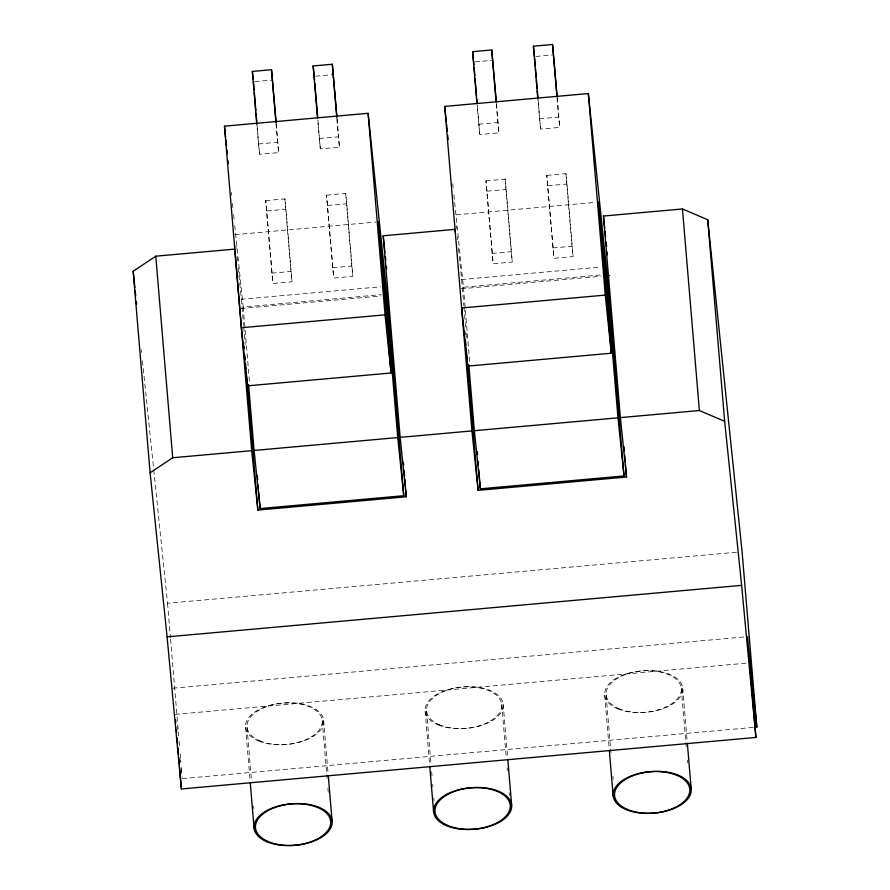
<?xml version="1.0" encoding="UTF-8"?>
<svg xmlns="http://www.w3.org/2000/svg" width="890" height="890" viewBox="0 0 890 890"><rect width="100%" height="100%" fill="white"/><g stroke="black" fill="none" stroke-linecap="round" stroke-linejoin="round"><path stroke-width="0.67" stroke-dasharray="4.45 3.34" d="M254.796 81.635L272.574 80.033M315.594 76.184L332.014 74.704M475.038 61.877L492.826 60.286M535.847 56.426L552.256 54.958M258.445 143.98L277.602 142.267L278.67 152.602L259.513 154.315L256.954 126.18M319.254 138.529L338.411 136.815L339.479 147.15L320.322 148.864L317.763 120.728M478.698 124.233L497.844 122.52L498.912 132.855L479.766 134.568L477.084 105.064M539.496 118.782L558.653 117.057L559.721 127.392L540.575 129.117L537.894 99.613M265.732 200.606L284.878 198.882L285.946 209.217L292.042 281.785L272.896 283.498L265.732 200.606L272.896 283.498M326.53 195.155L345.687 193.43L346.755 203.766L352.852 276.334L333.694 278.047L326.53 195.155L333.694 278.047M485.973 180.848L505.12 179.135L506.199 189.47L512.284 262.027L493.138 263.752L485.973 180.848L493.138 263.752M546.783 175.397L565.929 173.684L566.997 184.019L573.093 256.576L553.947 258.3L546.783 175.397L553.947 258.3M266.8 210.941L285.946 209.217M327.609 205.479L346.755 203.766M487.041 191.183L506.199 189.47M547.851 185.732L566.997 184.019M234.715 234.693L375.591 222.055M456.348 214.813L595.844 202.308M271.817 273.163L290.974 271.45L292.042 281.785M332.626 267.712L351.784 265.999L352.852 276.334M492.07 253.416L511.216 251.692L512.284 262.027M552.868 247.965L572.025 246.241L573.093 256.576M238.131 267.679L241.401 299.285L380.898 286.769M459.229 256.164L461.654 279.527L601.139 267.022M234.76 225.571L243.192 307.028L381.309 294.635M453.856 194.777L463.434 287.27L601.551 274.888M240.934 308.53L381.109 295.958M461.176 288.783L601.351 276.212M153.714 469.631L167.542 603.253L736.564 552.234M172.916 688.181L744.696 636.906M175.108 714.392L748.279 662.994M182.272 778.616L752.673 727.464M452.721 183.729L453.144 187.868M456.103 225.938L456.381 228.686M457.238 236.929L457.527 239.677M458.372 247.921L459.084 254.796M231.333 192.44L231.611 195.199M232.468 203.476L232.902 207.626M233.614 214.523L234.192 220.053M235.861 245.685L236.139 248.432M236.996 256.676L237.419 260.803M141.31 349.781L141.588 352.529M142.445 360.795L153.57 468.251M176.888 726.552L177.166 729.288M180.292 759.426L180.57 762.174M181.282 769.027L182.127 777.237M682.719 688.104L687.236 741.948M681.295 688.226L686.401 748.98M687.325 760.015L687.558 762.774M565.929 173.684L572.025 246.241M557.196 97.277L559.721 127.392M557.04 97.9L558.653 117.057M606.112 694.968L610.985 752.951M612.954 776.425L613.188 779.184M604.688 695.101L609.216 748.946M538.15 100.359L540.575 129.117M505.12 179.135L511.216 251.692M496.498 104.097L498.912 132.855M496.231 103.351L497.844 122.52M477.351 105.821L479.766 134.568M503.173 704.201L507.689 758.046M501.749 704.335L506.276 758.169M507.089 767.836L507.311 770.595M509.169 792.69L509.403 795.449M463.434 287.27L469.809 363.209M461.654 279.527L463.846 305.648M463.957 307.017L465.693 327.631M466.149 333.127L466.616 338.623M426.566 711.077L431.083 764.91M431.661 771.819L432.017 775.958M432.707 784.246L432.941 787.005M433.864 798.052L434.098 800.811M425.142 711.199L429.67 765.044M345.687 193.43L351.784 265.999M337.065 118.392L339.479 147.15M336.909 119.015L338.411 136.815M317.908 120.117L320.322 148.864M284.878 198.882L290.974 271.45M276.256 123.843L278.67 152.602M275.989 123.098L277.602 142.267M323.626 720.299L328.143 774.144M322.202 720.433L327.075 778.416M327.887 788.073L328.232 792.222M257.099 125.568L259.513 154.315M243.192 307.028L249.678 384.335M241.401 299.285L243.593 325.395M243.715 326.764L245.217 344.63M247.019 727.174L251.536 781.019M253.628 805.862L253.861 808.621M245.595 727.297L250.123 781.142M167.542 603.253L170.446 637.774M170.557 639.154L178.679 735.808M179.146 741.337L179.724 748.234M180.181 753.763L180.881 762.04M181.349 767.569L181.927 774.467M617.426 708.707A38.459 20.782 -4.8 0 0 680.55 693.699A38.459 20.782 -4.8 0 0 631.01 672.584A38.459 20.782 -4.8 0 0 617.426 708.707M618.839 708.585A38.459 20.782 -4.8 0 0 681.962 693.566A38.459 20.782 -4.8 0 0 632.434 672.462A38.459 20.782 -4.8 0 0 618.839 708.585M259.747 740.78A38.459 20.782 -4.8 0 0 322.87 725.773A38.459 20.782 -4.8 0 0 273.341 704.658A38.459 20.782 -4.8 0 0 259.747 740.78M439.293 724.683A38.459 20.782 -4.8 0 0 502.416 709.675A38.459 20.782 -4.8 0 0 452.888 688.56A38.459 20.782 -4.8 0 0 439.293 724.683M258.334 740.914A38.459 20.782 -4.8 0 0 321.457 725.895A38.459 20.782 -4.8 0 0 271.917 704.791A38.459 20.782 -4.8 0 0 258.334 740.914M437.88 724.805A38.459 20.782 -4.8 0 0 501.003 709.797A38.459 20.782 -4.8 0 0 451.464 688.693A38.459 20.782 -4.8 0 0 437.88 724.805"/><path stroke-width="1.33" d="M754.053 727.341L756.823 727.086L747.466 636.662L755.922 737.443L181.371 788.963L167.086 636.873L150.099 472.812L133.177 271.25L155.783 256.187L234.782 249.111L251.703 450.663L257.855 510.092L406.285 496.787L405.584 488.499M150.099 472.812L172.705 457.749L251.703 450.663M256.843 124.811L252.36 71.422L271.506 69.698L276.145 122.475M317.53 117.992L313.158 65.971L332.315 64.247L336.832 115.656M476.973 103.696L472.601 51.676L491.747 49.951L496.275 101.36M537.771 98.245L533.41 46.213L552.557 44.5L557.073 95.909M403.76 495.708L397.741 437.569L385.047 286.402L378.361 221.81L391.055 372.977L247.409 385.859L241.39 327.731L224.469 126.169L368.104 113.286L386.827 294.145L403.76 495.708L260.114 508.579L254.095 450.451L248.555 384.491M625.481 464.602L626.527 477.029L478.097 490.346L471.945 430.916L444.711 106.422L588.346 93.539L607.069 274.398L624.001 475.95L480.366 488.832L474.348 430.704L468.808 364.733M406.285 496.787L400.133 437.357L383.201 235.794L455.024 229.353L455.313 232.123M626.527 477.029L620.375 417.61L603.453 216.047L682.452 208.961L707.728 219.73L742.093 551.733L756.823 727.086M606.858 275.722L609.606 275.466M241.39 327.731L385.036 314.849L391.055 372.977M611.297 353.23L605.278 295.102L461.643 307.984L467.662 366.113L611.297 353.23L598.603 202.063L605.289 266.655L617.983 417.822L624.001 475.95M254.095 450.451L397.741 437.569M400.133 437.357L471.945 430.916M474.348 430.704L617.983 417.822M620.375 417.61L699.373 410.524L724.649 421.293L741.637 585.353L755.922 737.443M167.086 636.873L741.637 585.353M603.453 216.047L604.733 228.485M605.022 231.244L605.601 236.773M606.168 242.303L606.602 246.452M607.169 251.981L607.458 254.74M533.41 46.213L534.478 56.548M472.601 51.676L473.903 64.748M444.711 106.422L446.291 121.607M446.569 124.366L447.281 131.264M447.715 135.413L448.148 139.552M383.201 235.794L384.925 252.382M385.348 256.52L385.782 260.67M386.349 266.199L386.638 268.958M313.158 65.971L314.582 80.412M252.36 71.422L253.161 79.165M224.469 126.169L225.615 137.216M225.893 139.975L226.472 145.493M226.894 149.642L227.328 153.781M228.04 160.678L228.33 163.448M133.177 271.25L134.891 287.781M135.169 290.541L135.747 296.047M136.315 301.565L136.604 304.313M707.728 219.73L724.649 421.293M682.452 208.961L699.373 410.524M687.358 743.328L691.185 788.885M623.979 446.658L624.324 450.796M624.669 454.946L625.247 461.843M588.346 93.539L605.278 295.102M552.557 44.5L556.929 96.521M609.327 750.326L613.154 795.883M534.59 57.917L535.279 66.138M535.513 68.875L536.203 77.085M536.425 79.822L537.115 88.043M537.349 90.78L538.038 98.99M491.747 49.951L496.119 101.983M474.125 67.484L474.815 75.695M475.049 78.431L476.539 96.231M476.773 98.968L477.118 103.073M507.812 759.426L511.639 804.983M477.229 451.564L477.463 454.323M478.041 461.22L478.386 465.37M478.742 469.508L480.366 488.832M464.769 331.581L465.003 334.507M465.47 339.858L465.926 345.498M466.16 348.146L478.097 490.346M429.781 766.423L433.608 811.98M403.381 462.266L403.615 465.025M404.082 470.554L404.538 476.072M404.772 478.831L405.351 485.74M368.104 113.286L385.036 314.849M332.315 64.247L336.798 117.647M314.804 83.148L317.685 117.38M271.506 69.698L275.878 121.73M328.265 775.524L332.081 821.081M253.428 81.758L254.117 89.968M254.34 92.705L255.842 110.505M256.064 113.241L256.754 121.463M257.332 475.449L257.688 479.588M258.144 485.117L258.489 489.255M258.723 492.014L260.114 508.579M244.06 346.01L244.294 348.758M244.872 355.466L245.217 359.749M245.573 363.754L246.029 369.372M246.263 372.031L257.855 510.092M250.235 782.521L254.062 828.078M155.783 256.187L172.705 457.749M175.575 719.91L175.808 722.669M176.387 729.577L176.62 732.337M177.088 737.866L177.544 743.395M177.889 747.533L178.478 754.442M178.701 757.201L179.291 764.11M179.513 766.869L181.371 788.963M625.881 809.488A38.459 20.782 -4.8 0 0 689.005 794.481A38.459 20.782 -4.8 0 0 639.476 773.365A38.459 20.782 -4.8 0 0 625.881 809.488M627.305 809.366A38.459 20.782 -4.8 0 0 690.429 794.347A38.459 20.782 -4.8 0 0 640.9 773.243A38.459 20.782 -4.8 0 0 627.305 809.366M268.213 841.562A38.459 20.782 -4.8 0 0 331.336 826.554A38.459 20.782 -4.8 0 0 281.807 805.439A38.459 20.782 -4.8 0 0 268.213 841.562M447.759 825.464A38.459 20.782 -4.8 0 0 510.882 810.445A38.459 20.782 -4.8 0 0 461.354 789.341A38.459 20.782 -4.8 0 0 447.759 825.464M266.789 841.695A38.459 20.782 -4.8 0 0 329.912 826.677A38.459 20.782 -4.8 0 0 280.383 805.572A38.459 20.782 -4.8 0 0 266.789 841.695M446.335 825.586A38.459 20.782 -4.8 0 0 509.458 810.579A38.459 20.782 -4.8 0 0 459.93 789.475A38.459 20.782 -4.8 0 0 446.335 825.586"/></g></svg>
